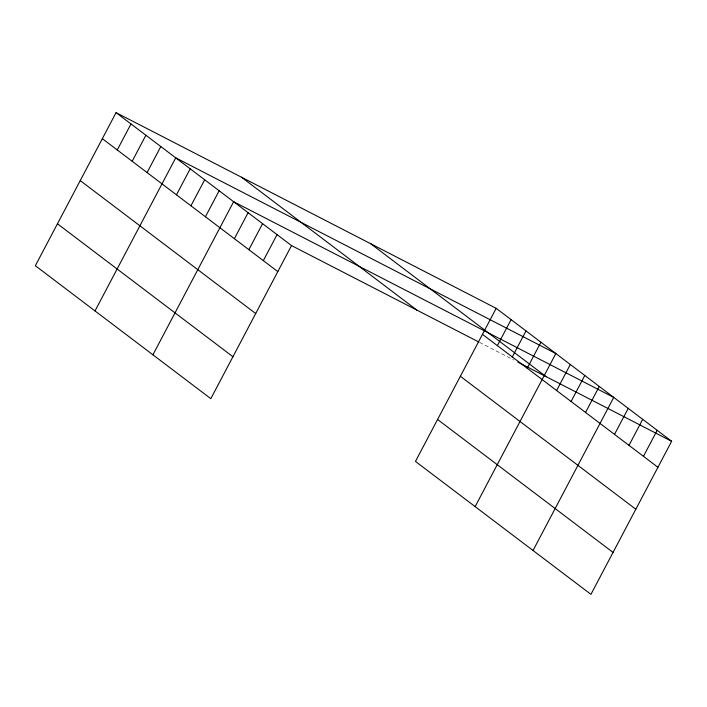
<?xml version="1.0" encoding="UTF-8"?>
<svg xmlns="http://www.w3.org/2000/svg" width="707" height="707" viewBox="0 0 707 707"><rect width="100%" height="100%" fill="white"/><g stroke="black" fill="none" stroke-linecap="round" stroke-linejoin="round"><path stroke-width="0.53" stroke-dasharray="3.54 2.65" d="M479.629 342.418L513.901 360.066"/><path stroke-width="1.06" d="M116.063 112.643L35.35 265.726L210.819 398.668L291.531 245.585L116.063 112.643L496.181 308.332L671.65 441.274L590.937 594.357L415.469 461.415L496.181 308.332M117.256 149.964L130.981 123.946M132.174 161.267L145.889 135.249M147.083 172.57L160.807 146.543M95.012 310.93L175.725 157.847L555.843 353.535L475.131 506.619M176.476 194.832L190.201 168.814M190.952 205.799L204.677 179.781M205.428 216.766L219.152 190.749M152.915 354.799L233.628 201.716L613.747 397.405L533.034 550.488M234.379 238.701L248.104 212.683M248.855 249.668L262.58 223.651M263.331 260.636L277.056 234.618M497.374 345.652L511.099 319.635M512.292 356.955L526.008 330.929M527.21 368.25L540.926 342.232M556.595 390.52L570.319 364.503M571.07 401.488L584.795 375.47M585.546 412.455L599.271 386.437M614.498 434.39L628.223 408.372M628.983 445.357L642.698 419.339M643.458 456.324L657.174 430.307M291.531 245.585L478.657 341.914M517.816 362.081L671.65 441.274M370.742 243.756L546.211 376.698M482.466 334.349L657.934 467.292M241.502 177.218L416.971 310.161M460.354 376.283L635.823 509.226M102.338 138.669L277.807 271.603M437.58 419.481L613.049 552.423M80.236 180.594L255.704 313.537M57.461 223.801L232.93 356.735"/></g></svg>
